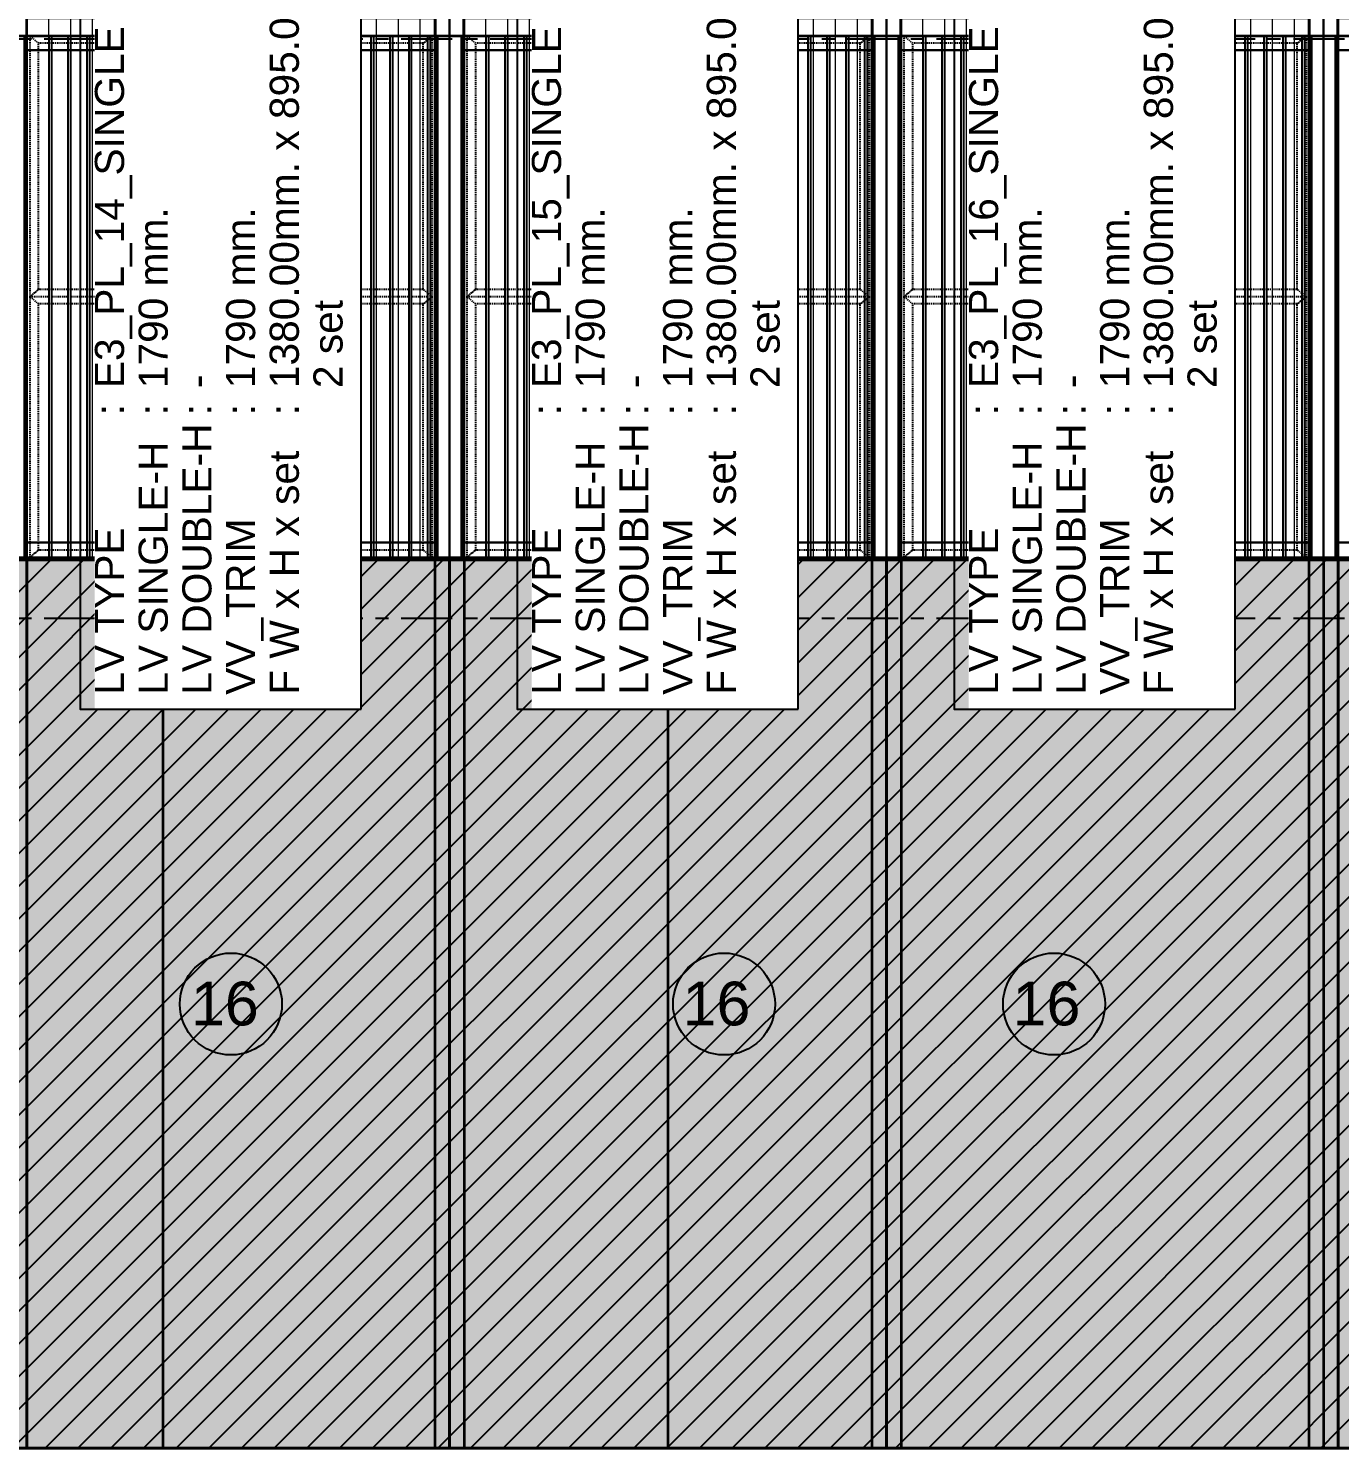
# Model space of a CAD drawing. Header units: millimetres. Extents: x -1379 to 1385823, y -4884429 to 548763.
# Drawn here: x 505565 to 510065, y -2338205 to -2333325 of the extents above; entities that cross this region are included whole.
import ezdxf

# ---------------------------------------------------------------- set-up
doc = ezdxf.new("R2010")
doc.units = ezdxf.units.MM
doc.set_wipeout_variables(frame=1)
for name, pattern in [('CENTER', [50.8, 31.75, -6.35, 6.35, -6.35]), ('TA_GL_000.70000', [1.925, 0.7, -0.175, 0.175, -0.175, 0.7]), ('TA_HL_001.00000', [6.5, 3.55, -2.95])]:
    doc.linetypes.add(name, pattern=pattern)
for name, color, linetype in [('000 - 0_SYM_DWG_GRIDLINE_MAIN_COLOR_251', 7, 'Continuous'), ('000 - CONCRETE_COL_HATCH_', 7, 'Continuous'), ('000 - EXISTING_PRECAST_CUT_COLOR_3', 7, 'Continuous'), ('000 - GRID', 7, 'CENTER'), ('010 - ASPG_EXTR_MAIN_COLOR_2', 7, 'Continuous'), ('010 - ASPG_EXTR_WIPEOUT_', 7, 'Continuous'), ('010 - ASPG_FRAMING_MAIN_COLOR_1', 7, 'Continuous'), ('010 - ASPG_FRAMING_SUB_COLOR_2', 7, 'Continuous')]:
    doc.layers.add(name, color=color, linetype=linetype)
for name, color, linetype, plot in [('000 - CONCRETE_EX_LOUVERS_DEF_SUB', 7, 'Continuous', False), ('000 - ESTIMATE_ASPG_MAIN_COLOR_6', 7, 'Continuous', False), ('000 - ESTIMATE_ASPG_TEXT_COLOR_1', 7, 'Continuous', False), ('000 - ESTIMATE_ASPG_WIPEOUT_', 7, 'Continuous', False)]:
    doc.layers.add(name, color=color, linetype=linetype, plot=plot)
for name, color, linetype, lineweight in [('A-ANNO-IDEN', 7, 'Continuous', 25), ('A-GLAZ-CURT', 7, 'Continuous', 35), ('S-BEAM', 7, 'Continuous', 35), ('WALL-E', 7, 'Continuous', 50)]:
    doc.layers.add(name, color=color, linetype=linetype, lineweight=lineweight)
doc.styles.add('_Arial', font='arial.ttf')
doc.styles.add('ARIAL', font='arial.ttf')
doc.styles.add('TA', font='', dxfattribs={"height": 4.5})
doc.styles.get('TA').set_extended_font_data('Cordia New')

# ---------------------------------------------------------------- blocks, each defined once
blk = doc.blocks.new('*U1687')
at = {"color": 7}
blk.add_wipeout([(50, 0), (1450, 0), (1450, 1790), (50, 1790)], dxfattribs=at).dxf.layer = '010 - ASPG_EXTR_WIPEOUT_'
at = {"layer": '010 - ASPG_EXTR_MAIN_COLOR_2', "color": 7}
for points in [[(125, 0), (135.2, 0), (135.2, 1790), (125, 1790)], [(190, 0), (200.2, 0), (200.2, 1790), (190, 1790)], [(255, 0), (265.2, 0), (265.2, 1790), (255, 1790)], [(320, 0), (330.2, 0), (330.2, 1790), (320, 1790)], [(385, 0), (395.2, 0), (395.2, 1790), (385, 1790)], [(450, 0), (460.2, 0), (460.2, 1790), (450, 1790)], [(515, 0), (525.2, 0), (525.2, 1790), (515, 1790)], [(580, 0), (590.2, 0), (590.2, 1790), (580, 1790)], [(645, 0), (655.2, 0), (655.2, 1790), (645, 1790)], [(710, 0), (720.2, 0), (720.2, 1790), (710, 1790)], [(775, 0), (785.2, 0), (785.2, 1790), (775, 1790)], [(840, 0), (850.2, 0), (850.2, 1790), (840, 1790)], [(905, 0), (915.2, 0), (915.2, 1790), (905, 1790)], [(970, 0), (980.2, 0), (980.2, 1790), (970, 1790)], [(1035, 0), (1045.2, 0), (1045.2, 1790), (1035, 1790)], [(1100, 0), (1110.2, 0), (1110.2, 1790), (1100, 1790)], [(1165, 0), (1175.2, 0), (1175.2, 1790), (1165, 1790)], [(1230, 0), (1240.2, 0), (1240.2, 1790), (1230, 1790)], [(1295, 0), (1305.2, 0), (1305.2, 1790), (1295, 1790)], [(1360, 0), (1370.2, 0), (1370.2, 1790), (1360, 1790)]]:
    blk.add_lwpolyline(points, close=True, dxfattribs=at)
at = {"layer": '010 - ASPG_FRAMING_SUB_COLOR_2', "color": 7}
blk.add_lwpolyline([(50, 0), (1450, 0), (1450, 1790), (50, 1790)], close=True, dxfattribs=at)
at = {"color": 7}
for points in [[(-50, 0), (50, 0), (50, 1790), (-50, 1790)], [(1450, 0), (1550, 0), (1550, 1790), (1450, 1790)]]:
    blk.add_wipeout(points, dxfattribs=at).dxf.layer = '010 - ASPG_EXTR_WIPEOUT_'
at = {"layer": '010 - ASPG_EXTR_MAIN_COLOR_2', "color": 7}
blk.add_lwpolyline([(1425, 0), (1435.2, 0), (1435.2, 1790), (1425, 1790)], close=True, dxfattribs=at)
at = {"layer": '010 - ASPG_FRAMING_MAIN_COLOR_1', "color": 7}
for points in [[(-50, 0), (-40, 0), (-40, 1790), (-50, 1790)], [(40, 0), (50, 0), (50, 1790), (40, 1790)], [(1450, 0), (1460, 0), (1460, 1790), (1450, 1790)], [(1540, 0), (1550, 0), (1550, 1790), (1540, 1790)]]:
    blk.add_lwpolyline(points, close=True, dxfattribs=at)
at = {"layer": '010 - ASPG_FRAMING_SUB_COLOR_2', "color": 7}
for points in [[(-50, 0), (50, 0), (50, 1790), (-50, 1790)], [(1450, 0), (1550, 0), (1550, 1790), (1450, 1790)]]:
    blk.add_lwpolyline(points, close=True, dxfattribs=at)
blk = doc.blocks.new('*U1757')
at = {"layer": '010 - ASPG_FRAMING_MAIN_COLOR_1', "color": 7, "linetype": 'ByBlock'}
for points in [[(0, 0), (0, 1380), (25, 1350), (25, 30), (0, 0)], [(895, 1380), (0, 1380), (25, 1350), (870, 1350)], [(895, 0), (895, 1380), (870, 1350), (870, 30), (895, 0)], [(25, 30), (870, 30), (895, 0), (0, 0), (25, 30)]]:
    blk.add_lwpolyline(points, close=True, dxfattribs=at)
blk = doc.blocks.new('DPA_Curved type C_Left 1 - Curved Type C_Left-5848721-IV01 - ELEVATION 3')
at = {"layer": 'A-GLAZ-CURT', "color": 7}
for p, q in [((285219.6, 109825), (283719.6, 109825)), ((283719.6, 109825), (283769.6, 109825)), ((283719.6, 109825), (283719.6, 106775)), ((283719.6, 109825), (283719.6, 106775)), ((283769.6, 109825), (284236.3, 109825)), ((283769.6, 106775), (283769.6, 109825)), ((283769.6, 109825), (283769.6, 106775)), ((284236.3, 109825), (285169.6, 109825)), ((284236.3, 109825), (284236.3, 106775)), ((285169.6, 109825), (285219.6, 109825)), ((285169.6, 109825), (285169.6, 106775)), ((285169.6, 109825), (285169.6, 106775)), ((285219.6, 106775), (285219.6, 109825)), ((285219.6, 109825), (285219.6, 106775)), ((283769.6, 106775), (283719.6, 106775)), ((283719.6, 106775), (285219.6, 106775)), ((284236.3, 106775), (283769.6, 106775)), ((285169.6, 106775), (284236.3, 106775)), ((285219.6, 106775), (285169.6, 106775))]:
    blk.add_line(p, q, dxfattribs=at)
blk = doc.blocks.new('DPA_Curved type B 1 - Curved Type B-5848722-IV01 - ELEVATION 3')
at = {"layer": 'A-GLAZ-CURT', "color": 7}
for p, q in [((286719.6, 109825), (285219.6, 109825)), ((285219.6, 109825), (285269.6, 109825)), ((285219.6, 109825), (285219.6, 106775)), ((285219.6, 109825), (285219.6, 106775)), ((285269.6, 109825), (285969.6, 109825)), ((285269.6, 109825), (285269.6, 106775)), ((285269.6, 109825), (285269.6, 106775)), ((285969.6, 109825), (286669.6, 109825)), ((285969.6, 109825), (285969.6, 106775)), ((286669.6, 109825), (286719.6, 109825)), ((286669.6, 109825), (286669.6, 106775)), ((286669.6, 109825), (286669.6, 106775)), ((286719.6, 106775), (286719.6, 109825)), ((286719.6, 109825), (286719.6, 106775)), ((285269.6, 106775), (285219.6, 106775)), ((285219.6, 106775), (286719.6, 106775)), ((285969.6, 106775), (285269.6, 106775)), ((286669.6, 106775), (285969.6, 106775)), ((286719.6, 106775), (286669.6, 106775))]:
    blk.add_line(p, q, dxfattribs=at)
blk = doc.blocks.new('DPA_Curved type A 1 - Curved Type A-5848720-IV01 - ELEVATION 3')
at = {"layer": 'A-GLAZ-CURT', "color": 7}
for p, q in [((282219.6, 109825), (282269.6, 109825)), ((283719.6, 109825), (282219.6, 109825)), ((282219.6, 106775), (282219.6, 109825)), ((282219.6, 109825), (282219.6, 106775)), ((282269.6, 109825), (283669.6, 109825)), ((282269.6, 109825), (282269.6, 106775)), ((282269.6, 109825), (282269.6, 106775)), ((283669.6, 109825), (283719.6, 109825)), ((283669.6, 109825), (283669.6, 106775)), ((283669.6, 109825), (283669.6, 106775)), ((283719.6, 109825), (283719.6, 106775)), ((283719.6, 109825), (283719.6, 106775)), ((282219.6, 106775), (283719.6, 106775)), ((282269.6, 106775), (282219.6, 106775)), ((283669.6, 106775), (282269.6, 106775)), ((283719.6, 106775), (283669.6, 106775))]:
    blk.add_line(p, q, dxfattribs=at)
blk = doc.blocks.new('DPA_TAG_Multi Tags_Specific - Exterior-5922051-IV01 - ELEVATION 3')
at = {"layer": 'A-ANNO-IDEN', "color": 7}
blk.add_circle((281494.6, 108300), 350, dxfattribs=at)
blk = doc.blocks.new('GM_Louver Grill Vertical Z1 - Z Profile-5053999-IV01 - ELEVATION 3')
at = {"layer": '000 - CONCRETE_EX_LOUVERS_DEF_SUB', "color": 7, "lineweight": 9}
blk.add_line((282042.3, 109825), (282042.3, 111625), dxfattribs=at)
blk = doc.blocks.new('DPA_CP_Entrance Louver Grill Vertical Z - Louver Grill Vertical Z-4889377-IV01 - ELEVATION 3')
at = {"layer": '000 - CONCRETE_EX_LOUVERS_DEF_SUB', "color": 7}
for p, q in [((282219.6, 114425), (282269.6, 114425)), ((282269.6, 114425), (282219.6, 114425)), ((282219.6, 114425), (282219.6, 111625)), ((282219.6, 111625), (282219.6, 114425)), ((282269.6, 114425), (282219.6, 114425)), ((282219.6, 114425), (282267.6, 114425)), ((282219.6, 111625), (282219.6, 114425)), ((282219.6, 111625), (282219.6, 114425)), ((282219.6, 114375), (282219.6, 114425)), ((282219.6, 114425), (282219.6, 114375)), ((282219.6, 114425), (283719.6, 114425)), ((282219.6, 114425), (283719.6, 114425)), ((282267.6, 114425), (282269.6, 114425)), ((282267.6, 111625), (282267.6, 114425)), ((282267.6, 111625), (282267.6, 114425)), ((282269.6, 114425), (282269.6, 111625)), ((282269.6, 111625), (282269.6, 114425)), ((283669.6, 114425), (283719.6, 114425)), ((283719.6, 114425), (283669.6, 114425)), ((283669.6, 114425), (283671.6, 114425)), ((283719.6, 114425), (283669.6, 114425)), ((283669.6, 114425), (283669.6, 111625)), ((283669.6, 111625), (283669.6, 114425)), ((283671.6, 114425), (283719.6, 114425)), ((283671.6, 114425), (283671.6, 111625)), ((283671.6, 114425), (283671.6, 111625)), ((283719.6, 111625), (283719.6, 114425)), ((283719.6, 111625), (283719.6, 114425)), ((283719.6, 114425), (283719.6, 111625)), ((283719.6, 114425), (283719.6, 111625)), ((283719.6, 114375), (283719.6, 114425)), ((283719.6, 114425), (283719.6, 114375)), ((282269.6, 111685), (282269.6, 114375)), ((282269.6, 111685), (282269.6, 114375)), ((283669.6, 114375), (282269.6, 114375)), ((282269.6, 114375), (283669.6, 114375)), ((283669.6, 114375), (282269.6, 114375)), ((282269.6, 114375), (283669.6, 114375)), ((282269.6, 111685), (282269.6, 114375)), ((282269.6, 111685), (282269.6, 114375)), ((283669.6, 114375), (283669.6, 111685)), ((283669.6, 111685), (283669.6, 114375)), ((283669.6, 114375), (283669.6, 111685)), ((283669.6, 111685), (283669.6, 114375)), ((282219.6, 111625), (282219.6, 111685)), ((282219.6, 111685), (282219.6, 111625)), ((282269.6, 111685), (283669.6, 111685)), ((282269.6, 111685), (283669.6, 111685)), ((283669.6, 111685), (282269.6, 111685)), ((282269.6, 111685), (283669.6, 111685)), ((283719.6, 111625), (283719.6, 111685)), ((283719.6, 111685), (283719.6, 111625)), ((282219.6, 111625), (282269.6, 111625)), ((282269.6, 111625), (282219.6, 111625)), ((282267.6, 111625), (282219.6, 111625)), ((282219.6, 111625), (282269.6, 111625)), ((283719.6, 111625), (282219.6, 111625)), ((282219.6, 111625), (283719.6, 111625)), ((282269.6, 111625), (282267.6, 111625)), ((283669.6, 111625), (283719.6, 111625)), ((283719.6, 111625), (283669.6, 111625)), ((283669.6, 111625), (283719.6, 111625)), ((283671.6, 111625), (283669.6, 111625)), ((283719.6, 111625), (283671.6, 111625))]:
    blk.add_line(p, q, dxfattribs=at)
blk = doc.blocks.new('GM_Louver Grill Vertical Z1 - Z Profile-4889443-IV01 - ELEVATION 3')
at = {"layer": '000 - CONCRETE_EX_LOUVERS_DEF_SUB', "color": 7, "lineweight": 9}
blk.add_line((282044.3, 111625), (282044.3, 114425), dxfattribs=at)
blk = doc.blocks.new('GM_Louver Grill Vertical Z1 - Z Profile-V128-IV01 - ELEVATION 3')
at = {"layer": '000 - CONCRETE_EX_LOUVERS_DEF_SUB', "color": 7, "lineweight": 9}
for p, q in [((286019.6, 114375), (286019.6, 114425)), ((286019.6, 111625), (286019.6, 114325))]:
    blk.add_line(p, q, dxfattribs=at)
blk = doc.blocks.new('DPA_CP_Entrance Louver Grill Vertical Z - Louver Grill Vertical Z-5053933-IV01 - ELEVATION 3')
at = {"layer": '000 - CONCRETE_EX_LOUVERS_DEF_SUB', "color": 7}
for p, q in [((282219.6, 111625), (282269.6, 111625)), ((282269.6, 111625), (282219.6, 111625)), ((282219.6, 111625), (282219.6, 109825)), ((282219.6, 109825), (282219.6, 111625)), ((282269.6, 111625), (282219.6, 111625)), ((282219.6, 111625), (282267.6, 111625)), ((282219.6, 109825), (282219.6, 111625)), ((282219.6, 109825), (282219.6, 111625)), ((282219.6, 111575), (282219.6, 111625)), ((282219.6, 111625), (282219.6, 111575)), ((282219.6, 111625), (283719.6, 111625)), ((282219.6, 111625), (283719.6, 111625)), ((282267.6, 111625), (282269.6, 111625)), ((282267.6, 109825), (282267.6, 111625)), ((282267.6, 109825), (282267.6, 111625)), ((282269.6, 111625), (282269.6, 109825)), ((282269.6, 109825), (282269.6, 111625)), ((283669.6, 111625), (283719.6, 111625)), ((283719.6, 111625), (283669.6, 111625)), ((283669.6, 111625), (283671.6, 111625)), ((283719.6, 111625), (283669.6, 111625)), ((283669.6, 111625), (283669.6, 109825)), ((283669.6, 109825), (283669.6, 111625)), ((283671.6, 111625), (283719.6, 111625)), ((283671.6, 111625), (283671.6, 109825)), ((283671.6, 111625), (283671.6, 109825)), ((283719.6, 109825), (283719.6, 111625)), ((283719.6, 109825), (283719.6, 111625)), ((283719.6, 111625), (283719.6, 109825)), ((283719.6, 111625), (283719.6, 109825)), ((283719.6, 111575), (283719.6, 111625)), ((283719.6, 111625), (283719.6, 111575)), ((282269.6, 109885), (282269.6, 111575)), ((282269.6, 109885), (282269.6, 111575)), ((283669.6, 111575), (282269.6, 111575)), ((282269.6, 111575), (283669.6, 111575)), ((283669.6, 111575), (282269.6, 111575)), ((282269.6, 111575), (283669.6, 111575)), ((282269.6, 109885), (282269.6, 111575)), ((282269.6, 109885), (282269.6, 111575)), ((283669.6, 111575), (283669.6, 109885)), ((283669.6, 109885), (283669.6, 111575)), ((283669.6, 111575), (283669.6, 109885)), ((283669.6, 109885), (283669.6, 111575)), ((282219.6, 109825), (282219.6, 109885)), ((282219.6, 109885), (282219.6, 109825)), ((282269.6, 109885), (283669.6, 109885)), ((282269.6, 109885), (283669.6, 109885)), ((283669.6, 109885), (282269.6, 109885)), ((282269.6, 109885), (283669.6, 109885)), ((283719.6, 109825), (283719.6, 109885)), ((283719.6, 109885), (283719.6, 109825)), ((282219.6, 109825), (282269.6, 109825)), ((282269.6, 109825), (282219.6, 109825)), ((282267.6, 109825), (282219.6, 109825)), ((282219.6, 109825), (282269.6, 109825)), ((283719.6, 109825), (282219.6, 109825)), ((282219.6, 109825), (283719.6, 109825)), ((282269.6, 109825), (282267.6, 109825)), ((283669.6, 109825), (283719.6, 109825)), ((283719.6, 109825), (283669.6, 109825)), ((283669.6, 109825), (283719.6, 109825)), ((283671.6, 109825), (283669.6, 109825)), ((283719.6, 109825), (283671.6, 109825))]:
    blk.add_line(p, q, dxfattribs=at)
blk = doc.blocks.new('C-1-IV01_REV00_20260614-165348_ELEVATION_3_EX')
at = {"layer": 'S-BEAM', "color": 7}
blk.add_line((385, 106775), (12170, 106775), dxfattribs=at)
at = {"layer": 'WALL-E', "color": 7, "lineweight": 9}
for p, q in [((16195, 109825), (635, 109825)), ((635, 109825), (9410, 109825))]:
    blk.add_line(p, q, dxfattribs=at)
at = {"layer": '000 - CONCRETE_EX_LOUVERS_DEF_SUB', "color": 7}
for name, p in [('DPA_CP_Entrance Louver Grill Vertical Z - Louver Grill Vertical Z-4889377-IV01 - ELEVATION 3', (-279054.6, 0)), ('GM_Louver Grill Vertical Z1 - Z Profile-4889443-IV01 - ELEVATION 3', (-278754.3, 0)), ('GM_Louver Grill Vertical Z1 - Z Profile-4889443-IV01 - ELEVATION 3', (-278679.3, 0)), ('GM_Louver Grill Vertical Z1 - Z Profile-4889443-IV01 - ELEVATION 3', (-278604.3, 0)), ('GM_Louver Grill Vertical Z1 - Z Profile-4889443-IV01 - ELEVATION 3', (-278529.3, 0)), ('GM_Louver Grill Vertical Z1 - Z Profile-4889443-IV01 - ELEVATION 3', (-278454.3, 0)), ('GM_Louver Grill Vertical Z1 - Z Profile-4889443-IV01 - ELEVATION 3', (-278379.3, 0)), ('GM_Louver Grill Vertical Z1 - Z Profile-4889443-IV01 - ELEVATION 3', (-278304.3, 0)), ('GM_Louver Grill Vertical Z1 - Z Profile-4889443-IV01 - ELEVATION 3', (-278229.3, 0)), ('GM_Louver Grill Vertical Z1 - Z Profile-4889443-IV01 - ELEVATION 3', (-278154.3, 0)), ('GM_Louver Grill Vertical Z1 - Z Profile-4889443-IV01 - ELEVATION 3', (-278079.3, 0)), ('GM_Louver Grill Vertical Z1 - Z Profile-4889443-IV01 - ELEVATION 3', (-278004.3, 0)), ('GM_Louver Grill Vertical Z1 - Z Profile-4889443-IV01 - ELEVATION 3', (-277929.3, 0)), ('GM_Louver Grill Vertical Z1 - Z Profile-4889443-IV01 - ELEVATION 3', (-277854.3, 0)), ('GM_Louver Grill Vertical Z1 - Z Profile-4889443-IV01 - ELEVATION 3', (-277779.3, 0)), ('GM_Louver Grill Vertical Z1 - Z Profile-4889443-IV01 - ELEVATION 3', (-277704.3, 0)), ('GM_Louver Grill Vertical Z1 - Z Profile-4889443-IV01 - ELEVATION 3', (-277629.3, 0)), ('GM_Louver Grill Vertical Z1 - Z Profile-4889443-IV01 - ELEVATION 3', (-277554.3, 0)), ('GM_Louver Grill Vertical Z1 - Z Profile-4889443-IV01 - ELEVATION 3', (-277479.3, 0)), ('DPA_CP_Entrance Louver Grill Vertical Z - Louver Grill Vertical Z-4889377-IV01 - ELEVATION 3', (-277554.6, 0)), ('GM_Louver Grill Vertical Z1 - Z Profile-4889443-IV01 - ELEVATION 3', (-277329.3, 0)), ('GM_Louver Grill Vertical Z1 - Z Profile-V128-IV01 - ELEVATION 3', (-281229.6, 0)), ('GM_Louver Grill Vertical Z1 - Z Profile-V128-IV01 - ELEVATION 3', (-281154.6, 0)), ('GM_Louver Grill Vertical Z1 - Z Profile-V128-IV01 - ELEVATION 3', (-281079.6, 0)), ('GM_Louver Grill Vertical Z1 - Z Profile-V128-IV01 - ELEVATION 3', (-281004.6, 0)), ('GM_Louver Grill Vertical Z1 - Z Profile-V128-IV01 - ELEVATION 3', (-280929.6, 0)), ('GM_Louver Grill Vertical Z1 - Z Profile-V128-IV01 - ELEVATION 3', (-280854.6, 0)), ('GM_Louver Grill Vertical Z1 - Z Profile-V128-IV01 - ELEVATION 3', (-280779.6, 0)), ('GM_Louver Grill Vertical Z1 - Z Profile-V128-IV01 - ELEVATION 3', (-280704.6, 0)), ('GM_Louver Grill Vertical Z1 - Z Profile-V128-IV01 - ELEVATION 3', (-280629.6, 0)), ('GM_Louver Grill Vertical Z1 - Z Profile-V128-IV01 - ELEVATION 3', (-280554.6, 0)), ('GM_Louver Grill Vertical Z1 - Z Profile-4889443-IV01 - ELEVATION 3', (-276504.3, 0)), ('GM_Louver Grill Vertical Z1 - Z Profile-4889443-IV01 - ELEVATION 3', (-276429.3, 0)), ('GM_Louver Grill Vertical Z1 - Z Profile-4889443-IV01 - ELEVATION 3', (-276354.3, 0)), ('GM_Louver Grill Vertical Z1 - Z Profile-4889443-IV01 - ELEVATION 3', (-276279.3, 0)), ('GM_Louver Grill Vertical Z1 - Z Profile-4889443-IV01 - ELEVATION 3', (-276204.3, 0)), ('GM_Louver Grill Vertical Z1 - Z Profile-4889443-IV01 - ELEVATION 3', (-276129.3, 0)), ('GM_Louver Grill Vertical Z1 - Z Profile-4889443-IV01 - ELEVATION 3', (-276054.3, 0)), ('GM_Louver Grill Vertical Z1 - Z Profile-4889443-IV01 - ELEVATION 3', (-275979.3, 0)), ('DPA_CP_Entrance Louver Grill Vertical Z - Louver Grill Vertical Z-4889377-IV01 - ELEVATION 3', (-276054.6, 0)), ('GM_Louver Grill Vertical Z1 - Z Profile-4889443-IV01 - ELEVATION 3', (-275829.3, 0)), ('GM_Louver Grill Vertical Z1 - Z Profile-4889443-IV01 - ELEVATION 3', (-275754.3, 0)), ('GM_Louver Grill Vertical Z1 - Z Profile-4889443-IV01 - ELEVATION 3', (-275679.3, 0)), ('GM_Louver Grill Vertical Z1 - Z Profile-4889443-IV01 - ELEVATION 3', (-275604.3, 0)), ('GM_Louver Grill Vertical Z1 - Z Profile-4889443-IV01 - ELEVATION 3', (-275529.3, 0)), ('GM_Louver Grill Vertical Z1 - Z Profile-4889443-IV01 - ELEVATION 3', (-275454.3, 0)), ('GM_Louver Grill Vertical Z1 - Z Profile-4889443-IV01 - ELEVATION 3', (-275379.3, 0)), ('GM_Louver Grill Vertical Z1 - Z Profile-4889443-IV01 - ELEVATION 3', (-275304.3, 0)), ('GM_Louver Grill Vertical Z1 - Z Profile-4889443-IV01 - ELEVATION 3', (-275229.3, 0)), ('GM_Louver Grill Vertical Z1 - Z Profile-4889443-IV01 - ELEVATION 3', (-275154.3, 0)), ('GM_Louver Grill Vertical Z1 - Z Profile-4889443-IV01 - ELEVATION 3', (-275079.3, 0)), ('GM_Louver Grill Vertical Z1 - Z Profile-4889443-IV01 - ELEVATION 3', (-275004.3, 0)), ('GM_Louver Grill Vertical Z1 - Z Profile-4889443-IV01 - ELEVATION 3', (-274929.3, 0)), ('GM_Louver Grill Vertical Z1 - Z Profile-4889443-IV01 - ELEVATION 3', (-274854.3, 0)), ('GM_Louver Grill Vertical Z1 - Z Profile-4889443-IV01 - ELEVATION 3', (-274779.3, 0)), ('GM_Louver Grill Vertical Z1 - Z Profile-4889443-IV01 - ELEVATION 3', (-274704.3, 0)), ('GM_Louver Grill Vertical Z1 - Z Profile-4889443-IV01 - ELEVATION 3', (-274629.3, 0)), ('GM_Louver Grill Vertical Z1 - Z Profile-4889443-IV01 - ELEVATION 3', (-274554.3, 0)), ('GM_Louver Grill Vertical Z1 - Z Profile-4889443-IV01 - ELEVATION 3', (-274479.3, 0)), ('DPA_CP_Entrance Louver Grill Vertical Z - Louver Grill Vertical Z-4889377-IV01 - ELEVATION 3', (-274554.6, 0)), ('GM_Louver Grill Vertical Z1 - Z Profile-4889443-IV01 - ELEVATION 3', (-274329.3, 0)), ('DPA_CP_Entrance Louver Grill Vertical Z - Louver Grill Vertical Z-5053933-IV01 - ELEVATION 3', (-279054.6, 0)), ('GM_Louver Grill Vertical Z1 - Z Profile-5053999-IV01 - ELEVATION 3', (-278752.3, 0)), ('GM_Louver Grill Vertical Z1 - Z Profile-5053999-IV01 - ELEVATION 3', (-278677.3, 0)), ('GM_Louver Grill Vertical Z1 - Z Profile-5053999-IV01 - ELEVATION 3', (-278602.3, 0)), ('GM_Louver Grill Vertical Z1 - Z Profile-5053999-IV01 - ELEVATION 3', (-278527.3, 0)), ('GM_Louver Grill Vertical Z1 - Z Profile-5053999-IV01 - ELEVATION 3', (-278452.3, 0)), ('GM_Louver Grill Vertical Z1 - Z Profile-5053999-IV01 - ELEVATION 3', (-278377.3, 0)), ('GM_Louver Grill Vertical Z1 - Z Profile-5053999-IV01 - ELEVATION 3', (-278302.3, 0)), ('GM_Louver Grill Vertical Z1 - Z Profile-5053999-IV01 - ELEVATION 3', (-278227.3, 0)), ('GM_Louver Grill Vertical Z1 - Z Profile-5053999-IV01 - ELEVATION 3', (-278152.3, 0)), ('GM_Louver Grill Vertical Z1 - Z Profile-5053999-IV01 - ELEVATION 3', (-278077.3, 0)), ('GM_Louver Grill Vertical Z1 - Z Profile-5053999-IV01 - ELEVATION 3', (-278002.3, 0)), ('GM_Louver Grill Vertical Z1 - Z Profile-5053999-IV01 - ELEVATION 3', (-277927.3, 0)), ('GM_Louver Grill Vertical Z1 - Z Profile-5053999-IV01 - ELEVATION 3', (-277852.3, 0)), ('GM_Louver Grill Vertical Z1 - Z Profile-5053999-IV01 - ELEVATION 3', (-277777.3, 0)), ('GM_Louver Grill Vertical Z1 - Z Profile-5053999-IV01 - ELEVATION 3', (-277702.3, 0)), ('GM_Louver Grill Vertical Z1 - Z Profile-5053999-IV01 - ELEVATION 3', (-277627.3, 0)), ('GM_Louver Grill Vertical Z1 - Z Profile-5053999-IV01 - ELEVATION 3', (-277552.3, 0)), ('GM_Louver Grill Vertical Z1 - Z Profile-5053999-IV01 - ELEVATION 3', (-277477.3, 0)), ('DPA_CP_Entrance Louver Grill Vertical Z - Louver Grill Vertical Z-5053933-IV01 - ELEVATION 3', (-277554.6, 0)), ('GM_Louver Grill Vertical Z1 - Z Profile-5053999-IV01 - ELEVATION 3', (-277327.3, 0)), ('GM_Louver Grill Vertical Z1 - Z Profile-5053999-IV01 - ELEVATION 3', (-277252.3, 0)), ('GM_Louver Grill Vertical Z1 - Z Profile-5053999-IV01 - ELEVATION 3', (-277177.3, 0)), ('GM_Louver Grill Vertical Z1 - Z Profile-5053999-IV01 - ELEVATION 3', (-277102.3, 0)), ('GM_Louver Grill Vertical Z1 - Z Profile-5053999-IV01 - ELEVATION 3', (-277027.3, 0)), ('GM_Louver Grill Vertical Z1 - Z Profile-5053999-IV01 - ELEVATION 3', (-276952.3, 0)), ('GM_Louver Grill Vertical Z1 - Z Profile-5053999-IV01 - ELEVATION 3', (-276877.3, 0)), ('GM_Louver Grill Vertical Z1 - Z Profile-5053999-IV01 - ELEVATION 3', (-276802.3, 0)), ('GM_Louver Grill Vertical Z1 - Z Profile-5053999-IV01 - ELEVATION 3', (-276727.3, 0)), ('GM_Louver Grill Vertical Z1 - Z Profile-5053999-IV01 - ELEVATION 3', (-276652.3, 0)), ('GM_Louver Grill Vertical Z1 - Z Profile-5053999-IV01 - ELEVATION 3', (-276577.3, 0)), ('GM_Louver Grill Vertical Z1 - Z Profile-5053999-IV01 - ELEVATION 3', (-276502.3, 0)), ('GM_Louver Grill Vertical Z1 - Z Profile-5053999-IV01 - ELEVATION 3', (-276427.3, 0)), ('GM_Louver Grill Vertical Z1 - Z Profile-5053999-IV01 - ELEVATION 3', (-276352.3, 0)), ('GM_Louver Grill Vertical Z1 - Z Profile-5053999-IV01 - ELEVATION 3', (-276277.3, 0)), ('GM_Louver Grill Vertical Z1 - Z Profile-5053999-IV01 - ELEVATION 3', (-276202.3, 0)), ('GM_Louver Grill Vertical Z1 - Z Profile-5053999-IV01 - ELEVATION 3', (-276127.3, 0)), ('GM_Louver Grill Vertical Z1 - Z Profile-5053999-IV01 - ELEVATION 3', (-276052.3, 0)), ('GM_Louver Grill Vertical Z1 - Z Profile-5053999-IV01 - ELEVATION 3', (-275977.3, 0)), ('DPA_CP_Entrance Louver Grill Vertical Z - Louver Grill Vertical Z-5053933-IV01 - ELEVATION 3', (-276054.6, 0)), ('GM_Louver Grill Vertical Z1 - Z Profile-5053999-IV01 - ELEVATION 3', (-275827.3, 0)), ('GM_Louver Grill Vertical Z1 - Z Profile-5053999-IV01 - ELEVATION 3', (-275752.3, 0)), ('GM_Louver Grill Vertical Z1 - Z Profile-5053999-IV01 - ELEVATION 3', (-275677.3, 0)), ('GM_Louver Grill Vertical Z1 - Z Profile-5053999-IV01 - ELEVATION 3', (-275602.3, 0)), ('GM_Louver Grill Vertical Z1 - Z Profile-5053999-IV01 - ELEVATION 3', (-275527.3, 0)), ('GM_Louver Grill Vertical Z1 - Z Profile-5053999-IV01 - ELEVATION 3', (-275452.3, 0)), ('GM_Louver Grill Vertical Z1 - Z Profile-5053999-IV01 - ELEVATION 3', (-275377.3, 0)), ('GM_Louver Grill Vertical Z1 - Z Profile-5053999-IV01 - ELEVATION 3', (-275302.3, 0)), ('GM_Louver Grill Vertical Z1 - Z Profile-5053999-IV01 - ELEVATION 3', (-275227.3, 0)), ('GM_Louver Grill Vertical Z1 - Z Profile-5053999-IV01 - ELEVATION 3', (-275152.3, 0)), ('GM_Louver Grill Vertical Z1 - Z Profile-5053999-IV01 - ELEVATION 3', (-275077.3, 0)), ('GM_Louver Grill Vertical Z1 - Z Profile-5053999-IV01 - ELEVATION 3', (-275002.3, 0)), ('GM_Louver Grill Vertical Z1 - Z Profile-5053999-IV01 - ELEVATION 3', (-274927.3, 0)), ('GM_Louver Grill Vertical Z1 - Z Profile-5053999-IV01 - ELEVATION 3', (-274852.3, 0)), ('GM_Louver Grill Vertical Z1 - Z Profile-5053999-IV01 - ELEVATION 3', (-274777.3, 0)), ('GM_Louver Grill Vertical Z1 - Z Profile-5053999-IV01 - ELEVATION 3', (-274702.3, 0)), ('GM_Louver Grill Vertical Z1 - Z Profile-5053999-IV01 - ELEVATION 3', (-274627.3, 0)), ('GM_Louver Grill Vertical Z1 - Z Profile-5053999-IV01 - ELEVATION 3', (-274552.3, 0)), ('GM_Louver Grill Vertical Z1 - Z Profile-5053999-IV01 - ELEVATION 3', (-274477.3, 0)), ('DPA_CP_Entrance Louver Grill Vertical Z - Louver Grill Vertical Z-5053933-IV01 - ELEVATION 3', (-274554.6, 0)), ('GM_Louver Grill Vertical Z1 - Z Profile-5053999-IV01 - ELEVATION 3', (-274327.3, 0))]:
    blk.add_blockref(name, p, dxfattribs=at)
at = {"layer": 'A-ANNO-IDEN', "color": 7, "xscale": 0.5, "yscale": 0.5, "zscale": 0.5}
for p in [(-136832.3, 54150), (-135139.9, 54150), (-134007.3, 54150)]:
    blk.add_blockref('DPA_TAG_Multi Tags_Specific - Exterior-5922051-IV01 - ELEVATION 3', p, dxfattribs=at)
at = {"layer": 'A-GLAZ-CURT', "color": 7}
for name, p in [('DPA_Curved type C_Left 1 - Curved Type C_Left-5848721-IV01 - ELEVATION 3', (-280554.6, 0)), ('DPA_Curved type B 1 - Curved Type B-5848722-IV01 - ELEVATION 3', (-280554.6, 0)), ('DPA_Curved type A 1 - Curved Type A-5848720-IV01 - ELEVATION 3', (-276054.6, 0)), ('DPA_Curved type C_Left 1 - Curved Type C_Left-5848721-IV01 - ELEVATION 3', (-276054.6, 0))]:
    blk.add_blockref(name, p, dxfattribs=at)
at = {"layer": 'A-ANNO-IDEN', "color": 7, "style": 'ARIAL'}
for p in [(3777.5, 108226.6), (5464.9, 108226.6), (6597.5, 108226.6)]:
    blk.add_text('16', height=150, dxfattribs=at).set_placement(p)
blk = doc.blocks.new('*U1922')
at = {"layer": '000 - 0_SYM_DWG_GRIDLINE_MAIN_COLOR_251', "color": 7, "linetype": 'ByBlock', "ltscale": 5}
blk.add_line((20, 0), (-460.02, 0), dxfattribs=at)
at = {"color": 7, "style": 'TA', "flags": 1}
blk.add_attdef('LOCATION', (6, -6), '', height=4.5, rotation=270, dxfattribs=at)
blk = doc.blocks.new('*U1841')
at = {"layer": '000 - 0_SYM_DWG_GRIDLINE_MAIN_COLOR_251', "color": 7, "linetype": 'ByBlock', "ltscale": 5}
blk.add_line((20, 0), (-470.6, 0), dxfattribs=at)
at = {"color": 7, "style": 'TA', "flags": 1}
blk.add_attdef('LOCATION', (6, -6), '', height=4.5, rotation=270, dxfattribs=at)
blk = doc.blocks.new('C-1-IV01_REV00_20260614-165820_ELEVATION_3_DIMS')
at = {"layer": '000 - GRID', "color": 7, "linetype": 'TA_GL_000.70000', "xscale": 50, "yscale": 50, "zscale": 50, "rotation": 180}
for name, p in [('*U1841', (-3076, 111614)), ('*U1922', (-3076, 109625))]:
    blk.add_blockref(name, p, dxfattribs=at)
blk = doc.blocks.new('C-1-IV01_REV00-1_20260614-180316_ELEVAIOTN_3_PRECAST')
at = {"layer": '000 - CONCRETE_COL_HATCH_'}
h = blk.add_hatch(dxfattribs=at)
h.set_pattern_fill('AR-CONC', scale=0.05)
h.set_pattern_definition([(50, (0, 0), (227.73084, -19.92386), [23.8125, -261.9375]), (355, (0, 0), (-44.0543, 238.82106), [19.05, -209.55073]), (100.45144, (18.98, -1.66), (183.67656, 218.8972), [20.2375, -222.6128]), (46.1842, (2e-15, 63.5), (338.8488, -52.5529), [35.7188, -392.9062]), (96.63556, (28.24, 59.12), (296.7552, 309.2827), [30.3563, -333.9195]), (351.18415, (2e-15, 63.5), (296.7552, 309.2827), [28.575, -314.3247]), (21, (31.75, 47.63), (189.518, -127.8315), [23.8125, -261.9375]), (326, (31.75, 47.63), (77.25254, 230.23496), [19.05, -209.55]), (71.45144, (47.54, 36.97), (266.77052, 102.40346), [20.2375, -222.6124]), (37.5, (0, 0), (3.860754, 105.6938), [0, -207.01, 0, -212.725, 0, -210.34375]), (7.5, (0, 0), (83.52458, 125.22572), [0, -121.285, 0, -202.2475, 0, -80.16875]), (327.5, (-70.8, 3e-15), (169.488244, -7.16093), [0, -79.375, 0, -247.65, 0, -328.6125]), (317.5, (-102.55, 4e-15), (185.16148, 31.78311), [0, -103.1875, 0, -164.465, 0, -233.3625])])
h.paths.add_polyline_path([(16665.3, 103676.1), (215, 103676.1), (215, 109825), (16665.3, 109825)])
h = blk.add_hatch(dxfattribs=at)
h.set_pattern_fill('ANSI31')
h.set_pattern_definition([(45, (0, 0), (-56.1266, 56.1266), [])])
h.paths.add_polyline_path([(16665.3, 103676.1), (215, 103676.1), (215, 109825), (16665.3, 109825)])
at = {"layer": '000 - EXISTING_PRECAST_CUT_COLOR_3', "color": 7}
blk.add_lwpolyline([(16665.3, 103676.1), (215, 103676.1), (215, 109825), (16665.3, 109825)], close=True, dxfattribs=at)
blk = doc.blocks.new('A$Cd3cf6656')
at = {"color": 7}
blk.add_wipeout([(-964.7, -457.4), (1855.6, -457.4), (1855.6, 457.4), (-964.7, 457.4)], dxfattribs=at).dxf.layer = '000 - ESTIMATE_ASPG_WIPEOUT_'
at = {"layer": '000 - ESTIMATE_ASPG_MAIN_COLOR_6', "color": 7}
blk.add_lwpolyline([(-964.7, -457.4), (1855.6, -457.4), (1855.6, 507.4), (-964.7, 507.4)], close=True, dxfattribs=at)
at = {"layer": '000 - ESTIMATE_ASPG_TEXT_COLOR_1', "color": 7, "style": '_Arial'}
for s, p in [('LV TYPE', (-914.7, 356.5)), (':', (45, 356.5)), ('LV SINGLE-H', (-914.7, 206.5)), (':', (45, 206.5)), ('LV DOUBLE-H', (-914.7, 56.5)), (':', (45, 56.5)), ('VV_TRIM', (-914.7, -93.5)), (':', (45, -93.5)), ('F W x H x set', (-914.7, -243.5)), (':', (45, -243.5))]:
    blk.add_text(s, height=100, dxfattribs=at).set_placement(p)
for tag, p in [('LV_TYPE_VAL', (138.1, 356.5)), ('LV_SIN-H_VAL', (138.1, 206.5)), ('LV_DOU-H_VAL', (138.1, 56.5)), ('V-TRIM_VAL', (138.1, -93.5)), ('FRAME_VAL', (138.1, -243.5)), ('FRAME_SET', (138.1, -393.5))]:
    blk.add_attdef(tag, p, '', height=100, dxfattribs=at)
blk = doc.blocks.new('A$C7174f569')
at = {"color": 7, "rotation": 90}
for p, values in [((62453, 12841.8), {'LV_TYPE_VAL': 'E3_PL_14_SINGLE BLANK', 'LV_SIN-H_VAL': '1790 mm. ', 'LV_DOU-H_VAL': '-', 'V-TRIM_VAL': '1790 mm.', 'FRAME_VAL': '1380.00mm. x 895.00mm.', 'FRAME_SET': '2 set'}), ((63953, 12841.8), {'LV_TYPE_VAL': 'E3_PL_15_SINGLE BLANK', 'LV_SIN-H_VAL': '1790 mm. ', 'LV_DOU-H_VAL': '-', 'V-TRIM_VAL': '1790 mm.', 'FRAME_VAL': '1380.00mm. x 895.00mm.', 'FRAME_SET': '2 set'}), ((65453, 12841.8), {'LV_TYPE_VAL': 'E3_PL_16_SINGLE BLANK', 'LV_SIN-H_VAL': '1790 mm. ', 'LV_DOU-H_VAL': '-', 'V-TRIM_VAL': '1790 mm.', 'FRAME_VAL': '1380.00mm. x 895.00mm.', 'FRAME_SET': '2 set'})]:
    blk.add_blockref('A$Cd3cf6656', p, dxfattribs=at).add_auto_attribs(values)

msp = doc.modelspace()

# ---------------------------------------------------------------- block references
at = {"color": 7}
msp.add_blockref('*U1687', (505509.8, -2335141.4), dxfattribs=at)

# ---------------------------------------------------------------- next in the draw order: block references
msp.add_blockref('*U1687', (507009.8, -2335141.4), dxfattribs=at)

# ---------------------------------------------------------------- next in the draw order: block references
at = {"color": 7, "linetype": 'TA_HL_001.00000', "yscale": -1, "rotation": 90}
for p in [(505569.8, -2334246.4), (505569.8, -2335141.4)]:
    msp.add_blockref('*U1757', p, dxfattribs=at)
at = {"color": 7}
msp.add_blockref('*U1687', (508509.8, -2335141.4), dxfattribs=at)

# ---------------------------------------------------------------- next in the draw order: block references
at = {"color": 7, "linetype": 'TA_HL_001.00000', "yscale": -1, "rotation": 90}
for p in [(507069.8, -2334246.4), (507069.8, -2335141.4)]:
    msp.add_blockref('*U1757', p, dxfattribs=at)
at = {"color": 7}
msp.add_blockref('*U1687', (510009.8, -2335141.4), dxfattribs=at)

# ---------------------------------------------------------------- next in the draw order: block references
for name in ['C-1-IV01_REV00_20260614-165820_ELEVATION_3_DIMS', 'C-1-IV01_REV00-1_20260614-180316_ELEVAIOTN_3_PRECAST']:
    msp.add_blockref(name, (502344.8, -2444975.4), dxfattribs=at)
at = {"color": 7, "linetype": 'TA_HL_001.00000', "yscale": -1, "rotation": 90}
for p in [(508569.8, -2334246.4), (508569.8, -2335141.4)]:
    msp.add_blockref('*U1757', p, dxfattribs=at)

# ---------------------------------------------------------------- next in the draw order: wipeouts: each hides what was drawn before it
at = {"color": 7}
msp.add_wipeout([(502729.8, -2338800.4), (514514.8, -2338800.4), (514514.8, -2338200.4), (502729.8, -2338200.4)], dxfattribs=at)

# ---------------------------------------------------------------- next in the draw order: block references
msp.add_blockref('C-1-IV01_REV00_20260614-165348_ELEVATION_3_EX', (502344.8, -2444975.4), dxfattribs=at)

# ---------------------------------------------------------------- next in the draw order: block references
msp.add_blockref('A$C7174f569', (443796.4, -2347540.5), dxfattribs=at)

doc.saveas('drawing.dxf')
